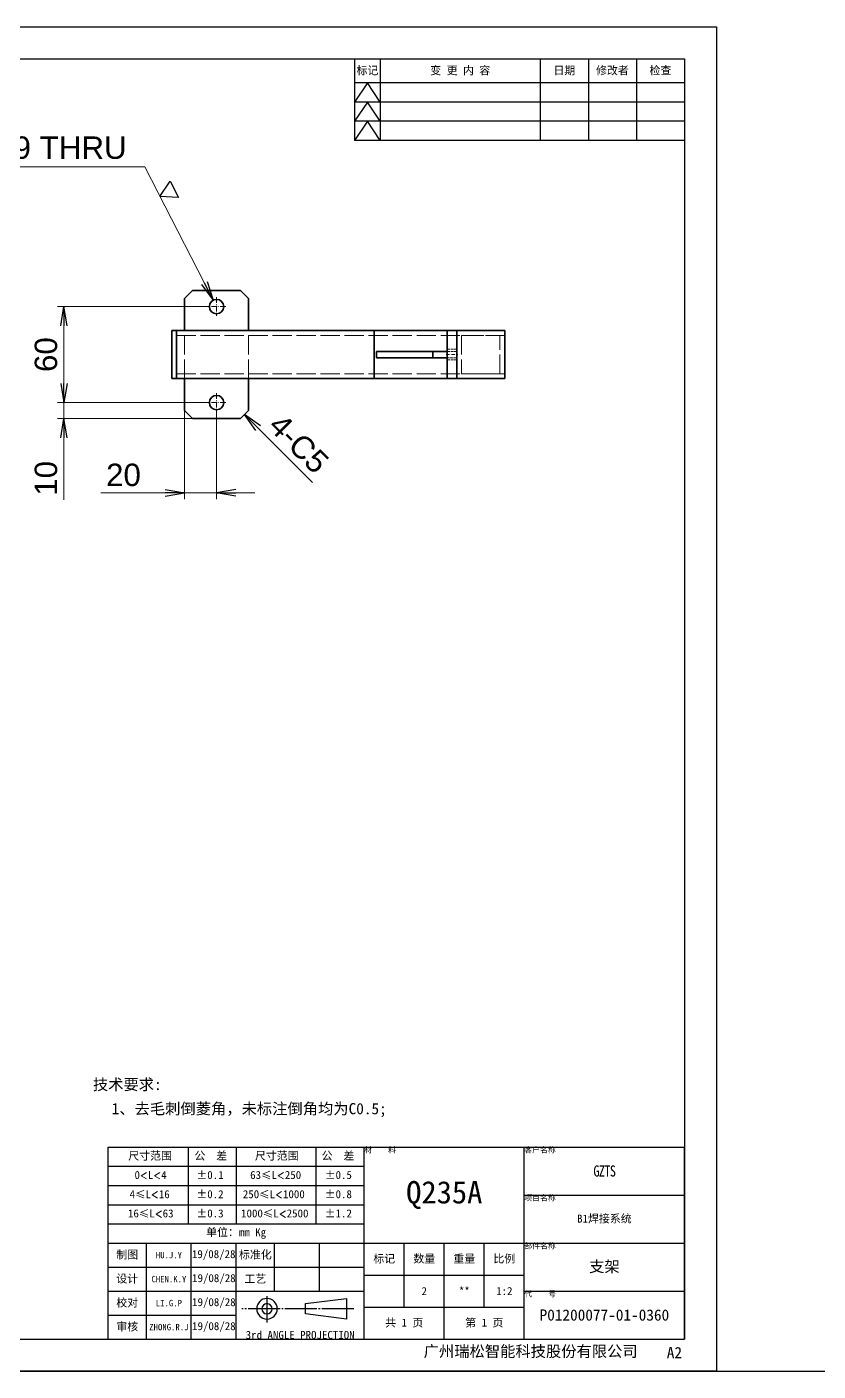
# Model space of a CAD drawing. Header units: millimetres. Extents: x -1727 to 307751, y -105919 to 6637.
# Drawn here: x 22878 to 23372, y -21091 to -20251 of the extents above; entities that cross this region are included whole.
import ezdxf

# ---------------------------------------------------------------- set-up
doc = ezdxf.new("R2010")
doc.units = ezdxf.units.MM
for name, pattern in [('CENTER-HOKUTO', [23, 20, -1, 1, -1]), ('DASHDOT', [18.5, 12, -3, 0.5, -3]), ('DASHED', [15, 12, -3]), ('HIDDEN-HOKUTO', [3.8, 2.5, -1.3])]:
    doc.linetypes.add(name, pattern=pattern)
doc.layers.add('A3', color=7, linetype='Continuous', plot=False)
for name, color, linetype in [('AM_7', 2, 'CENTER-HOKUTO'), ('AM_HID', 1, 'HIDDEN-HOKUTO'), ('AM_VIS', 7, 'Continuous'), ('TITLE_FRAME', 7, 'Continuous'), ('WORD_DIM', 253, 'Continuous')]:
    doc.layers.add(name, color=color, linetype=linetype)
doc.layers.add('SOLID LINE', color=7, linetype='Continuous', lineweight=30)
doc.styles.get("Standard").update_dxf_attribs({"font": 'arial.ttf'})
doc.dimstyles.new('STANDARD 1-4', dxfattribs={"dimscale": 4, "dimtxt": 3.5, "dimasz": 3, "dimexe": 1, "dimexo": 0, "dimgap": 1, "dimtad": 3, "dimdsep": 46, "dimtxsty": 'Standard', "dimblk1": 'OPEN', "dimblk2": 'OPEN', "dimsah": 1, "dimcen": 0, "dimclrd": 256, "dimclre": 256, "dimclrt": 3, "dimazin": 2, "dimtfac": 1, "dimtmove": 0, "dimatfit": 3, "dimldrblk": 'OPEN', "dimfxl": 0, "dimtolj": 1, "dimtzin": 0, "dimlwd": 13, "dimlwe": 13, "dimarcsym": 0})
doc.dimstyles.new('STANDARD 1-4$3', dxfattribs={"dimscale": 4, "dimtxt": 3.5, "dimasz": 3, "dimexe": 1, "dimexo": 0, "dimgap": 1, "dimtad": 3, "dimtoh": 1, "dimdsep": 46, "dimtxsty": 'Standard', "dimblk1": 'OPEN', "dimblk2": 'OPEN', "dimsah": 1, "dimcen": 0, "dimclrd": 256, "dimclre": 256, "dimclrt": 3, "dimazin": 2, "dimtfac": 1, "dimtmove": 0, "dimatfit": 3, "dimldrblk": 'OPEN', "dimfxl": 0, "dimtolj": 1, "dimtzin": 0, "dimlwd": 13, "dimlwe": 13, "dimarcsym": 0})

# ---------------------------------------------------------------- blocks, each defined once
blk = doc.blocks.new('_OPEN')
at = {"color": 0}
for p, q in [((-1, 0.167), (0, 0)), ((-1, -0.167), (0, 0)), ((0, 0), (-1, 0))]:
    blk.add_line(p, q, dxfattribs=at)
blk = doc.blocks.new('*D901')
at = {"layer": 'DEFPOINTS', "color": 0, "linetype": 'Continuous', "ltscale": 5, "transparency": 16777216}
for p in [(22976.09, -20490.41), (22996.09, -20491.26), (22976.09, -20541.81)]:
    blk.add_point(p, dxfattribs=at)
at = {"layer": 'WORD_DIM', "linetype": 'Continuous', "lineweight": 13, "ltscale": 5, "transparency": 16777216}
for p, q in [((22976.09, -20490.41), (22976.09, -20545.81)), ((22996.09, -20491.26), (22996.09, -20545.81)), ((22964.09, -20541.81), (22923.85, -20541.81)), ((22996.09, -20541.81), (22976.09, -20541.81)), ((23008.09, -20541.81), (23020.09, -20541.81))]:
    blk.add_line(p, q, dxfattribs=at)
at = {"layer": 'WORD_DIM', "linetype": 'Continuous', "lineweight": 13, "ltscale": 5, "transparency": 16777216, "xscale": 12, "yscale": 12, "zscale": 12}
blk.add_blockref('_OPEN', (22976.09, -20541.81), dxfattribs=at)
at = {"layer": 'WORD_DIM', "linetype": 'Continuous', "lineweight": 13, "ltscale": 5, "transparency": 16777216, "xscale": 12, "yscale": 12, "zscale": 12, "rotation": 180}
blk.add_blockref('_OPEN', (22996.09, -20541.81), dxfattribs=at)
at = {"layer": 'WORD_DIM', "color": 3, "linetype": 'Continuous', "ltscale": 5, "transparency": 16777216, "insert": (22937.97, -20530.66), "char_height": 14, "attachment_point": 5}
blk.add_mtext('\\A1;20', dxfattribs=at)
blk = doc.blocks.new('*D902')
at = {"layer": 'DEFPOINTS', "color": 0, "linetype": 'Continuous', "ltscale": 5, "transparency": 16777216}
for p in [(22990.24, -20485.41), (22900.76, -20495.41), (22981.09, -20495.41)]:
    blk.add_point(p, dxfattribs=at)
at = {"layer": 'WORD_DIM', "linetype": 'Continuous', "lineweight": 13, "ltscale": 5, "transparency": 16777216}
for p, q in [((22900.76, -20473.41), (22900.76, -20461.41)), ((22990.24, -20485.41), (22896.76, -20485.41)), ((22900.76, -20485.41), (22900.76, -20495.41)), ((22981.09, -20495.41), (22896.76, -20495.41)), ((22900.76, -20507.41), (22900.76, -20546.09))]:
    blk.add_line(p, q, dxfattribs=at)
at = {"layer": 'WORD_DIM', "linetype": 'Continuous', "lineweight": 13, "ltscale": 5, "transparency": 16777216, "xscale": 12, "yscale": 12, "zscale": 12}
for p, rotation in [((22900.76, -20485.41), 270), ((22900.76, -20495.41), 90)]:
    blk.add_blockref('_OPEN', p, dxfattribs=dict(at, rotation=rotation))
at = {"layer": 'WORD_DIM', "color": 3, "linetype": 'Continuous', "ltscale": 5, "transparency": 16777216, "insert": (22889.61, -20532.75), "char_height": 14, "attachment_point": 5, "rotation": 90}
blk.add_mtext('\\A1;10', dxfattribs=at)
blk = doc.blocks.new('*D903')
at = {"layer": 'DEFPOINTS', "color": 0, "linetype": 'Continuous', "ltscale": 5, "transparency": 16777216}
for p in [(22900.76, -20425.41), (22990.24, -20425.41), (22990.24, -20485.41)]:
    blk.add_point(p, dxfattribs=at)
at = {"layer": 'WORD_DIM', "linetype": 'Continuous', "lineweight": 13, "ltscale": 5, "transparency": 16777216}
for p, q in [((22990.24, -20425.41), (22896.76, -20425.41)), ((22900.76, -20473.41), (22900.76, -20437.41)), ((22990.24, -20485.41), (22896.76, -20485.41))]:
    blk.add_line(p, q, dxfattribs=at)
at = {"layer": 'WORD_DIM', "linetype": 'Continuous', "lineweight": 13, "ltscale": 5, "transparency": 16777216, "xscale": 12, "yscale": 12, "zscale": 12}
for p, rotation in [((22900.76, -20425.41), 90), ((22900.76, -20485.41), 270)]:
    blk.add_blockref('_OPEN', p, dxfattribs=dict(at, rotation=rotation))
at = {"layer": 'WORD_DIM', "color": 3, "linetype": 'Continuous', "ltscale": 5, "transparency": 16777216, "insert": (22889.61, -20455.41), "char_height": 14, "attachment_point": 5, "rotation": 90}
blk.add_mtext('\\A1;60', dxfattribs=at)
blk = doc.blocks.new('*D904')
at = {"layer": 'DEFPOINTS', "color": 0, "linetype": 'Continuous', "ltscale": 5, "transparency": 16777216}
for p in [(22994.04, -20421.4), (22998.15, -20429.41)]:
    blk.add_point(p, dxfattribs=at)
at = {"layer": 'WORD_DIM', "linetype": 'Continuous', "lineweight": 13, "ltscale": 5, "transparency": 16777216}
for p, q in [((22799.18, -20338.08), (22951.21, -20338.08)), ((22951.21, -20338.08), (22988.55, -20410.73))]:
    blk.add_line(p, q, dxfattribs=at)
at = {"layer": 'WORD_DIM', "linetype": 'Continuous', "lineweight": 13, "ltscale": 5, "transparency": 16777216, "xscale": 12, "yscale": 12, "zscale": 12, "rotation": 297.2003693218962}
blk.add_blockref('_OPEN', (22994.04, -20421.4), dxfattribs=at)
at = {"layer": 'WORD_DIM', "color": 3, "linetype": 'Continuous', "ltscale": 5, "transparency": 16777216, "insert": (22868.81, -20326.54), "char_height": 14, "attachment_point": 5}
blk.add_mtext('\\A1;DR. 2-∅9 THRU', dxfattribs=at)
blk = doc.blocks.new('shiage1')
at = {"layer": 'WORD_DIM', "color": 3, "linetype": 'Continuous'}
for p, q in [((0, 0), (-1.44, 2.5)), ((-1.44, 2.5), (1.44, 2.5)), ((1.44, 2.5), (0, 0))]:
    blk.add_line(p, q, dxfattribs=at)

msp = doc.modelspace()

# ---------------------------------------------------------------- linework, layer by layer
msp.add_line((-591.11251, -21090.61879), (40486.51144, -21090.61879))
at = {"layer": 'A3', "linetype": 'Continuous'}
msp.add_lwpolyline([(22120.32757, -20250.61895), (23308.32757, -20250.61895), (23308.32757, -21090.61895), (22120.32757, -21090.61895)], close=True, dxfattribs=at)
at = {"layer": 'AM_7', "linetype": 'DASHDOT', "lineweight": 13, "ltscale": 0.292499}
for p, q in [((22996.09377, -20419.55536), (22996.09377, -20431.25531)), ((22996.09377, -20479.55536), (22996.09377, -20491.25531))]:
    msp.add_line(p, q, dxfattribs=at)
at = {"layer": 'AM_7', "linetype": 'DASHDOT', "lineweight": 13, "ltscale": 0.292505}
for p, q in [((23001.94387, -20425.40533), (22990.24367, -20425.40533)), ((23001.94387, -20485.40533), (22990.24367, -20485.40533))]:
    msp.add_line(p, q, dxfattribs=at)
at = {"layer": 'AM_7', "linetype": 'DASHDOT', "lineweight": 13, "ltscale": 0.180005}
msp.add_line((23139.49367, -20455.40533), (23146.69387, -20455.40533), dxfattribs=at)
at = {"layer": 'AM_HID', "linetype": 'DASHED', "lineweight": 13}
for p, q in [((22971.09377, -20443.40533), (23176.09377, -20443.40533)), ((22976.09377, -20470.40533), (22976.09377, -20440.40533)), ((23016.09377, -20470.40533), (23016.09377, -20440.40533)), ((23146.09377, -20440.40533), (23146.09377, -20470.40533)), ((23149.09377, -20443.40533), (23173.09377, -20443.40533)), ((23149.09377, -20443.40533), (23149.09377, -20467.40533)), ((23173.09377, -20467.40533), (23173.09377, -20443.40533)), ((22971.09377, -20467.40533), (23176.09377, -20467.40533)), ((23176.09377, -20470.40533), (23146.09377, -20470.40533)), ((23173.09377, -20467.40533), (23149.09377, -20467.40533))]:
    msp.add_line(p, q, dxfattribs=at)
at = {"layer": 'AM_HID', "linetype": 'DASHED', "lineweight": 13, "ltscale": 0.15}
for p, q in [((23140.09377, -20452.08184), (23146.09377, -20452.08184)), ((23140.09377, -20453.40533), (23146.09377, -20453.40533)), ((23146.09377, -20457.40533), (23140.09377, -20457.40533)), ((23140.09377, -20458.72882), (23146.09377, -20458.72882))]:
    msp.add_line(p, q, dxfattribs=at)
at = {"layer": 'AM_VIS', "linetype": 'Continuous'}
for p, q in [((22170.32757, -20270.61895), (23288.32757, -20270.61895)), ((23288.32757, -20270.61895), (23288.32757, -21070.61895)), ((22170.32757, -21070.61895), (23288.32757, -21070.61895))]:
    msp.add_line(p, q, dxfattribs=at)
at = {"layer": 'AM_VIS', "lineweight": 35, "ltscale": 0.176777}
for p, q in [((22981.09377, -20415.40533), (22976.09377, -20420.40533)), ((23016.09377, -20420.40533), (23011.09377, -20415.40533)), ((22981.09377, -20495.40533), (22976.09377, -20490.40533)), ((23011.09377, -20495.40533), (23016.09377, -20490.40533))]:
    msp.add_line(p, q, dxfattribs=at)
at = {"layer": 'AM_VIS', "lineweight": 35}
for p, q in [((22981.09377, -20415.40533), (23011.09377, -20415.40533)), ((22976.09377, -20440.40533), (22976.09377, -20420.40533)), ((23016.09377, -20440.40533), (23016.09377, -20420.40533)), ((22968.09377, -20440.40533), (22968.09377, -20470.40533)), ((22971.09377, -20440.40533), (23140.09328, -20440.40533)), ((22971.09377, -20470.40533), (22971.09377, -20440.40533)), ((22971.09377, -20440.40533), (22971.09377, -20470.40533)), ((23094.56346, -20470.40533), (23094.56346, -20440.40533)), ((23094.56346, -20440.40533), (23094.56346, -20470.40533)), ((23140.09377, -20440.40533), (23140.09377, -20470.40533)), ((23146.09377, -20440.40533), (23176.09377, -20440.40533)), ((23176.09377, -20440.40533), (23146.09377, -20440.40533)), ((23146.09377, -20470.40533), (23146.09377, -20440.40533)), ((23176.09377, -20470.40533), (23176.09377, -20440.40533)), ((23096.09377, -20453.40533), (23131.09377, -20453.40533)), ((23131.09377, -20457.40533), (23096.09377, -20457.40533)), ((22971.09377, -20470.40533), (23140.09328, -20470.40533)), ((22976.09377, -20490.40533), (22976.09377, -20470.40533)), ((23016.09377, -20490.40533), (23016.09377, -20470.40533)), ((23146.09377, -20470.40533), (23176.09377, -20470.40533)), ((23011.09377, -20495.40533), (22981.09377, -20495.40533))]:
    msp.add_line(p, q, dxfattribs=at)
at = {"layer": 'AM_VIS', "lineweight": 35, "ltscale": 0.075}
for p, q in [((22971.09377, -20440.40533), (22968.09377, -20440.40533)), ((22971.09377, -20470.40533), (22968.09377, -20470.40533))]:
    msp.add_line(p, q, dxfattribs=at)
at = {"layer": 'AM_VIS', "lineweight": 35, "ltscale": 0.15}
for p, q in [((23146.09377, -20440.40533), (23140.09377, -20440.40533)), ((23146.09377, -20470.40533), (23140.09377, -20470.40533))]:
    msp.add_line(p, q, dxfattribs=at)
at = {"layer": 'AM_VIS', "lineweight": 35, "ltscale": 0.1}
for p, q in [((23096.09377, -20453.40533), (23096.09377, -20457.40533)), ((23131.09377, -20453.40533), (23131.09377, -20457.40533))]:
    msp.add_line(p, q, dxfattribs=at)
at = {"layer": 'AM_VIS', "lineweight": 35, "ltscale": 0.225}
for p, q in [((23131.09377, -20453.40533), (23140.09377, -20453.40533)), ((23140.09377, -20457.40533), (23131.09377, -20457.40533))]:
    msp.add_line(p, q, dxfattribs=at)
at = {"layer": 'AM_VIS', "lineweight": 35}
for centre in [(22996.09377, -20425.40533), (22996.09377, -20485.40533)]:
    msp.add_circle(centre, 4.5, dxfattribs=at)
at = {"layer": 'TITLE_FRAME', "linetype": 'Continuous'}
for p, q in [((23082.32757, -20270.61895), (23082.32757, -20321.61895)), ((23098.32757, -20270.61895), (23098.32757, -20321.61895)), ((23198.32757, -20321.61895), (23198.32757, -20270.61895)), ((23228.32757, -20270.61895), (23228.32757, -20321.61895)), ((23258.32757, -20270.61895), (23258.32757, -20321.61895)), ((23288.32757, -20285.61895), (23082.32757, -20285.61895)), ((23090.32757, -20285.61895), (23082.32757, -20297.61895)), ((23098.32757, -20297.61895), (23090.32757, -20285.61895)), ((23288.32757, -20297.61895), (23082.32757, -20297.61895)), ((23090.32757, -20297.61895), (23082.32757, -20309.61895)), ((23098.32757, -20309.61895), (23090.32757, -20297.61895)), ((23288.32757, -20309.61895), (23082.32757, -20309.61895)), ((23090.32757, -20309.61895), (23082.32757, -20321.61895)), ((23098.32757, -20321.61895), (23090.32757, -20309.61895)), ((23288.32757, -20321.61895), (23082.32757, -20321.61895)), ((22928.32757, -20950.61895), (23288.32757, -20950.61895)), ((22928.32757, -21070.61895), (22928.32757, -20950.61895)), ((22978.32757, -20950.61895), (22978.32757, -20998.61895)), ((23008.32757, -20950.61895), (23008.32757, -20998.61895)), ((23058.32757, -20998.61895), (23058.32757, -20950.61895)), ((23088.32757, -21070.61895), (23088.32757, -20950.61895)), ((23188.32757, -21070.61895), (23188.32757, -20950.61895)), ((23288.32757, -21070.61895), (23288.32757, -20950.61895)), ((22928.32757, -20962.61895), (23088.32757, -20962.61895)), ((22928.32757, -20974.61895), (23088.32757, -20974.61895)), ((23188.32757, -20980.61895), (23288.32757, -20980.61895)), ((22928.32757, -20986.61895), (23088.32757, -20986.61895)), ((22928.32757, -20998.61895), (23088.32757, -20998.61895)), ((22928.32757, -21010.61895), (23288.32757, -21010.61895)), ((22952.32757, -21070.61895), (22952.32757, -21010.61895)), ((22980.32757, -21070.61895), (22980.32757, -21010.61895)), ((23008.32757, -21070.61895), (23008.32757, -21010.61895)), ((23032.32757, -21040.61895), (23032.32757, -21010.61895)), ((23060.32757, -21040.61895), (23060.32757, -21010.61895)), ((23113.32757, -21050.61895), (23113.32757, -21010.61895)), ((23138.32757, -21070.61895), (23138.32757, -21010.61895)), ((23163.32757, -21050.61895), (23163.32757, -21010.61895)), ((22928.32757, -21025.61895), (23088.32757, -21025.61895)), ((23088.32757, -21030.61895), (23188.32757, -21030.61895)), ((22928.32757, -21040.61895), (23088.32757, -21040.61895)), ((23188.32757, -21040.61895), (23288.32757, -21040.61895)), ((22928.32757, -21055.61895), (23008.32757, -21055.61895)), ((23088.32757, -21050.61895), (23188.32757, -21050.61895)), ((22928.32757, -21070.61895), (23288.32757, -21070.61895)), ((22928.32757, -21070.61895), (23288.32757, -21070.61895))]:
    msp.add_line(p, q, dxfattribs=at)
at = {"layer": 'TITLE_FRAME', "color": 2, "linetype": 'CENTER-HOKUTO'}
for p, q in [((23027.59654, -21043.78212), (23027.59654, -21060.31972)), ((23081.80774, -21051.65412), (23011.79174, -21051.65412))]:
    msp.add_line(p, q, dxfattribs=at)
at = {"layer": 'TITLE_FRAME', "color": 3, "linetype": 'Continuous'}
for p, q in [((23051.59654, -21048.45412), (23077.19654, -21045.25412)), ((23051.59654, -21054.85412), (23051.59654, -21048.45412)), ((23077.19654, -21045.25412), (23077.19654, -21058.05412)), ((23077.19654, -21058.05412), (23051.59654, -21054.85412))]:
    msp.add_line(p, q, dxfattribs=at)
for radius in [6.4, 3.2]:
    msp.add_arc((23027.59654, -21051.65412), radius, 0, 359.98938268, dxfattribs=at)

# ---------------------------------------------------------------- block references
at = {"layer": 'WORD_DIM', "color": 3, "linetype": 'Continuous', "ltscale": 5, "xscale": 4.000000000004444, "yscale": 4, "zscale": 4, "rotation": 297.2003693220756}
msp.add_blockref('shiage1', (22960.7712, -20356.67612), dxfattribs=at)

# ---------------------------------------------------------------- texts
at = {"layer": 'SOLID LINE', "ltscale": 0.5}
for s, insert, char_height, width, attachment_point in [('\\pt30;{\\fSimHei|b0|i0|c134|p2;\\C3;标记}', (23090.32757, -20278.11895), 5, 16, 5), ('\\pt30;{\\fSimHei|b0|i0|c134|p2;\\C3;变 更 内 容}', (23148.32757, -20278.11895), 5, 100, 5), ('\\pt30;{\\fSimHei|b0|i0|c134|p2;\\C3;日期}', (23213.32757, -20278.11895), 5, 30, 5), ('\\pt30;{\\fSimHei|b0|i0|c134|p2;\\C3;修改者}', (23243.32757, -20278.11895), 5, 30, 5), ('\\pt30;{\\fSimHei|b0|i0|c134|p2;\\C3;检查}', (23273.32757, -20278.11895), 5, 30, 5), ('\\pt42;{\\fSimHei|b0|i0|c134|p2;\\C3;技术要求:}', (22918.89173, -20907.9684), 7, 60.121052, 1), ('\\pt42;{\\fSimHei|b0|i0|c134|p2;\\C3;\\P1、去毛刺倒菱角，未标注倒角均为C0.5;}', (22930.59038, -20911.45082), 7, 223.1818704, 1), ('\\pt30;{\\fSimHei|b0|i0|c134|p2;\\C3;尺寸范围}', (22940.9675, -20953.56108), 5, 90.6030377, 1), ('\\pt30;{\\fSimHei|b0|i0|c134|p2;\\C3;公  差}', (22982.27498, -20953.56108), 5, 90.6030377, 1), ('\\pt30;{\\fSimHei|b0|i0|c134|p2;\\C3;尺寸范围}', (23020.0624, -20953.56108), 5, 90.6030377, 1), ('\\pt30;{\\fSimHei|b0|i0|c134|p2;\\C3;公  差}', (23061.73969, -20953.56108), 5, 90.6030377, 1), ('{\\fSimHei|b0|i0|c134|p2;\\C3;材    料}', (23088.32757, -20950.61895), 3.5, 100, 1), ('\\pt21;{\\fSimHei|b0|i0|c134|p2;\\C3;客户名称}', (23188.32757, -20950.61895), 3.5, 100, 1), ('\\pt30;{\\fSimHei|b0|i0|c134|p2;\\C3;0\\Fromans,bigfont|c134;\\H0.9583x;<\\fSimHei|b0|i0|c134|p2;\\H1.044x;L\\Fromans,bigfont|c134;\\H0.9583x;<\\fSimHei|b0|i0|c134|p2;\\H1.044x;4}', (22944.88863, -20965.56108), 5, 90.6030377, 1), ('\\pt30;{\\fSimHei|b0|i0|c134|p2;\\C3;%%P0.1}', (22983.49225, -20965.56108), 5, 90.6030377, 1), ('\\pt30;{\\fSimHei|b0|i0|c134|p2;\\C3;63\\H0.9583x;≤\\H1.044x;L\\Fromans,bigfont|c134;\\H0.9579x;<\\fSimHei|b0|i0|c134|p2;\\H1.044x;250}', (23017.09493, -20965.56108), 5, 90.6030377, 1), ('\\pt30;{\\fSimHei|b0|i0|c134|p2;\\C3;%%P0.5}', (23063.6329, -20965.56108), 5, 90.6030377, 1), ('{\\fSimHei|b0|i0|c134|p2;\\W0.8;\\T0.9;\\C3;GZTS}', (23238.32757, -20965.61895), 7, 100, 5), ('\\pt84;{\\fSimHei|b0|i0|c134|p2;\\C3;Q235A}', (23138.32757, -20980.61895), 14, 100, 5), ('\\pt30;{\\fSimHei|b0|i0|c134|p2;\\C3;4\\H0.9583x;≤\\H1.043x;L\\Fromans,bigfont|c134;\\H0.9588x;<\\fSimHei|b0|i0|c134|p2;\\H1.043x;16}', (22941.8206, -20977.56108), 5, 90.6030377, 1), ('\\pt30;{\\fSimHei|b0|i0|c134|p2;\\C3;%%P0.2}', (22983.49225, -20977.56108), 5, 90.6030377, 1), ('\\pt30;{\\fSimHei|b0|i0|c134|p2;\\C3;250\\H0.9583x;≤\\H1.044x;L\\Fromans,bigfont|c134;\\H0.9579x;<\\fSimHei|b0|i0|c134|p2;\\H1.044x;1000}', (23012.52965, -20977.56108), 5, 90.6030377, 1), ('\\pt30;{\\fSimHei|b0|i0|c134|p2;\\C3;%%P0.8}', (23063.6329, -20977.56108), 5, 90.6030377, 1), ('\\pt21;{\\fSimHei|b0|i0|c134|p2;\\C3;项目名称}', (23188.32757, -20980.61895), 3.5, 100, 1), ('\\pt30;{\\fSimHei|b0|i0|c134|p2;\\C3;16\\H0.9583x;≤\\H1.044x;L\\Fromans,bigfont|c134;\\H0.9579x;<\\fSimHei|b0|i0|c134|p2;\\H1.044x;63}', (22940.7905, -20989.56108), 5, 90.6030377, 1), ('\\pt30;{\\fSimHei|b0|i0|c134|p2;\\C3;%%P0.3}', (22983.49225, -20989.56108), 5, 90.6030377, 1), ('\\pt30;{\\fSimHei|b0|i0|c134|p2;\\C3;%%P1.2}', (23063.6329, -20989.56108), 5, 90.6030377, 1), ('{\\fSimHei|b0|i0|c134|p2;\\C3;B1焊接系统}', (23238.32757, -20995.61895), 5, 100, 5), ('\\pt30;{\\fSimHei|b0|i0|c134|p2;\\C3;单位：mm Kg}', (23008.32757, -21004.61895), 5, 160, 5), ('\\pt30;{\\fSimHei|b0|i0|c134|p2;\\C3;制图}', (22940.32757, -21018.11895), 5, 24, 5), ('\\pt144;{\\fSimHei|b0|i0|c134|p2;\\H0.8x;\\C3;HU.J.Y}', (22966.32757, -21018.11895), 5, 28, 5), ('\\pt30;{\\fSimHei|b0|i0|c134|p2;\\C3;19/08/28}', (22994.32757, -21018.11895), 5, 28, 5), ('\\pt30;{\\fSimHei|b0|i0|c134|p2;\\C3;标准化}', (23020.32757, -21018.11895), 5, 24, 5), ('\\pt21;{\\fSimHei|b0|i0|c134|p2;\\C3;部件名称}', (23188.32757, -21010.61895), 3.5, 100, 1), ('\\pt30;{\\fSimHei|b0|i0|c134|p2;\\C3;标记}', (23100.82757, -21020.61895), 5, 25, 5), ('\\pt30;{\\fSimHei|b0|i0|c134|p2;\\C3;数量}', (23125.82757, -21020.61895), 5, 25, 5), ('\\pt30;{\\fSimHei|b0|i0|c134|p2;\\C3;重量}', (23150.82757, -21020.61895), 5, 25, 5), ('\\pt30;{\\fSimHei|b0|i0|c134|p2;\\C3;比例}', (23175.82757, -21020.61895), 5, 25, 5), ('{\\fSimHei|b0|i0|c134|p2;\\C3;支架}', (23238.32757, -21025.61895), 7, 100, 5), ('\\pt30;{\\fSimHei|b0|i0|c134|p2;\\C3;设计}', (22940.32757, -21033.11895), 5, 24, 5), ('\\pt288;{\\fSimHei|b0|i0|c134|p2;\\H0.8x;\\C3;CHEN.K.Y}', (22966.32757, -21033.11895), 5, 28, 5), ('\\pt30;{\\fSimHei|b0|i0|c134|p2;\\C3;19/08/28}', (22994.42884, -21033.11895), 5, 27.7974572, 5), ('\\pt30;{\\fSimHei|b0|i0|c134|p2;\\C3;工艺}', (23020.32757, -21033.11895), 5, 24, 5), ('\\pt7.5;{\\fSimHei|b0|i0|c134|p2;\\C3;2}', (23125.82757, -21040.61895), 5, 25, 5), ('\\pt30;{\\fSimHei|b0|i0|c134|p2;\\C3;**}', (23150.82757, -21040.61895), 5, 25, 5), ('\\pt30;{\\fSimHei|b0|i0|c134|p2;\\C3;1:2}', (23175.82757, -21040.61895), 5, 25, 5), ('\\pt21;{\\fSimHei|b0|i0|c134|p2;\\C3;代    号}', (23188.32757, -21040.61895), 3.5, 100, 1), ('\\pt30;{\\fSimHei|b0|i0|c134|p2;\\C3;校对}', (22940.32757, -21048.11895), 5, 24, 5), ('\\pt144;{\\fSimHei|b0|i0|c134|p2;\\H0.8x;\\C3;LI.G.P}', (22966.32757, -21048.11895), 5, 28, 5), ('\\pt30;{\\fSimHei|b0|i0|c134|p2;\\C3;19/08/28}', (22994.42884, -21048.11895), 5, 27.7974572, 5), ('\\pt30;{\\fSimHei|b0|i0|c134|p2;\\C3;共 1 页}', (23113.32757, -21060.61895), 5, 50, 5), ('\\pt30;{\\fSimHei|b0|i0|c134|p2;\\C3;第 1 页}', (23163.32757, -21060.61895), 5, 50, 5), ('{\\fSimHei|b0|i0|c134|p2;\\C3;P01200077-01-0360}', (23238.32757, -21055.61895), 7, 100, 5), ('\\pt30;{\\fSimHei|b0|i0|c134|p2;\\C3;审核}', (22940.32757, -21063.11895), 5, 24, 5), ('\\pt144;{\\fSimHei|b0|i0|c134|p2;\\H0.8x;\\C3;ZHONG.R.J}', (22966.32757, -21063.11895), 5, 28, 5), ('\\pt30;{\\fSimHei|b0|i0|c134|p2;\\C3;19/08/28}', (22994.42884, -21063.11895), 5, 27.7974572, 5), ('{\\fSimHei|b0|i0|c134|p2;\\C3;3rd ANGLE PROJECTION}', (23048.32757, -21070.61895), 5, 80, 8), ('\\pt30;{\\fSimHei|b0|i0|c134|p2;\\C3;广州瑞松智能科技股份有限公司}', (23125.45229, -21074.73054), 7, 157.1236163, 1), ('\\pt42;{\\fSimHei|b0|i0|c134|p2;\\C3;A2}', (23277.30531, -21075.53483), 7, 157.1236163, 1)]:
    msp.add_mtext(s, dxfattribs=dict(at, insert=insert, char_height=char_height, width=width, attachment_point=attachment_point))
at = {"layer": 'SOLID LINE', "ltscale": 0.5, "insert": (23011.43226, -20989.56108), "char_height": 5, "width": 90.6030377, "attachment_point": 1, "line_spacing_factor": 0.72}
msp.add_mtext('\\pt30;{\\fSimHei|b0|i0|c134|p2;\\C3;1000\\H0.9583x;≤\\H1.044x;L\\Fromans,bigfont|c134;\\H0.9579x;<\\fSimHei|b0|i0|c134|p2;\\H1.044x;2500}', dxfattribs=at)
at = {"layer": 'WORD_DIM', "color": 3, "linetype": 'Continuous', "ltscale": 5}
msp.add_text('4-C5', height=14, rotation=315, dxfattribs=at).set_placement((23027.59377, -20500.90533))

# ---------------------------------------------------------------- dimensions: what is measured, and where the dimension line sits
at = {"layer": 'WORD_DIM', "linetype": 'Continuous', "ltscale": 5}
dim = msp.add_diameter_dim_2p(p1=(22998.15074, -20429.40769), p2=(22994.03681, -20421.40297), text='DR. 2-<> THRU', dimstyle='STANDARD 1-4$3', override={"dimtofl": 0}, dxfattribs=at)
dim.commit()
dim.dimension.update_dxf_attribs({"geometry": '*D904', "text_midpoint": (22868.81453, -20338.08116), "dimtype": 163})
for base, p2, picture, middle in [((22900.76043, -20425.40533), (22990.24367, -20425.40533), '*D903', (22889.61241, -20455.40533)), ((22900.76043, -20495.40533), (22981.09377, -20495.40533), '*D902', (22889.61241, -20532.74981))]:
    dim = msp.add_linear_dim(base=base, p1=(22990.24367, -20485.40533), p2=p2, angle=90, dimstyle='STANDARD 1-4', dxfattribs=at)
    dim.commit()
    dim.dimension.update_dxf_attribs({"geometry": picture, "text_midpoint": middle})
dim = msp.add_linear_dim(base=(22976.09377, -20541.80627), p1=(22996.09377, -20491.25531), p2=(22976.09377, -20490.40533), dimstyle='STANDARD 1-4', dxfattribs=at)
dim.commit()
dim.dimension.update_dxf_attribs({"geometry": '*D901', "text_midpoint": (22937.97099, -20530.65824)})

# ---------------------------------------------------------------- leaders
at = {"layer": 'WORD_DIM', "linetype": 'Continuous'}
msp.add_leader([(23013.59377, -20492.90533), (23056.02018, -20535.33174)], dimstyle='STANDARD 1-4', dxfattribs=at)

doc.saveas('drawing.dxf')
